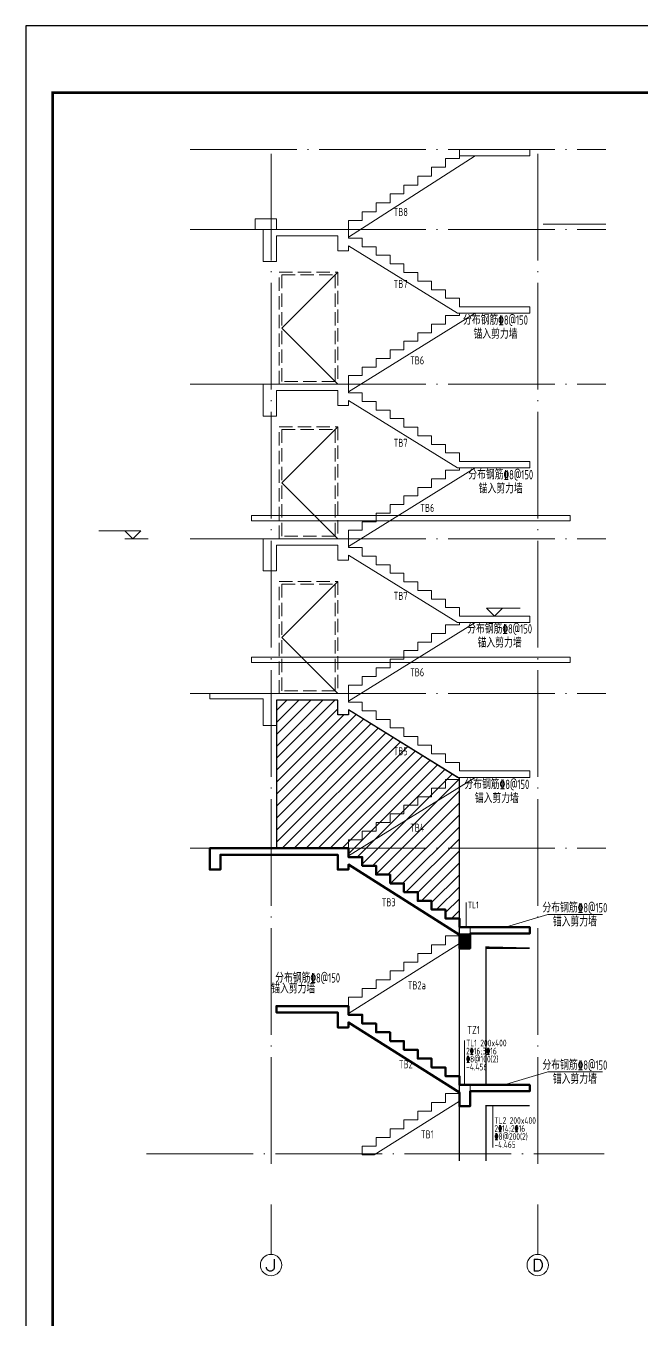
# Model space of a CAD drawing. Extents: x -129922 to 1190196, y -520662 to 139923.
# Drawn here: x 127373 to 138928, y -304383 to -280118 of the extents above; entities that cross this region are included whole.
import ezdxf
from ezdxf.enums import TextEntityAlignment as Align

# ---------------------------------------------------------------- set-up
doc = ezdxf.new("R2010")
doc.units = 0
doc.header["$LTSCALE"] = 1000
doc.header["$MEASUREMENT"] = 0
doc.linetypes.add('DASH', pattern=[0.35, 0.25, -0.1])
doc.linetypes.add('DOTE', pattern=[2.4200000000000004, 2, -0.2, 0.02, -0.2])
for name, color, linetype, lineweight in [('A-大样-结构墙线', 140, 'Continuous', 50), ('A-平面-楼梯电梯、台阶坡道', 2, 'Continuous', 15), ('S-大样-HATCH', 251, 'Continuous', 9), ('S-大样-实线', 2, 'Continuous', 20), ('S-大样-标高', 3, 'Continuous', 20), ('S-板-文字', 7, 'Continuous', 20), ('S-梁-垂直集中标注', 45, 'Continuous', 20), ('S-活动层-引用1', 120, 'Continuous', 20), ('S-活动层-引用2', 120, 'DASH', 20), ('S-轴网-标注', 3, 'Continuous', 20), ('S-轴网-轴线', 1, 'DOTE', 9), ('S-通用-TEXT', 7, 'Continuous', 20), ('S-通用-THIN', 7, 'Continuous', 20)]:
    doc.layers.add(name, color=color, linetype=linetype, lineweight=lineweight)
doc.layers.add('Y-云图图框', color=7, linetype='Continuous')
doc.styles.add('_TCH_AXIS', font='COMPLEX.shx', dxfattribs={"bigfont": 'hztxt.shx'})
doc.styles.add('_YT_Name', font='', dxfattribs={"width": 0.8})
doc.styles.add('_YT_Sign_Text', font='ros.shx', dxfattribs={"width": 0.8, "bigfont": 'hztxt.shx'})
doc.styles.add('COMPLEX', font='COMPLEX')
doc.styles.get("Standard").update_dxf_attribs({"font": 'gbenor.shx', "bigfont": 'gbcbig.shx'})
doc.styles.add('TSSD_Rein', font='tssdeng.shx', dxfattribs={"width": 0.7, "bigfont": 'hztxt.shx'})
doc.styles.get('_YT_Name').set_extended_font_data('SimHei')

# ---------------------------------------------------------------- blocks, each defined once
blk = doc.blocks.new('ECMCTK_A1_竖_单行图名--0')
at = {"color": 4}
blk.add_lwpolyline([(0, 0), (594, 0), (594, 841), (0, 841)], close=True, dxfattribs=at)
at = {"const_width": 1}
blk.add_lwpolyline([(10, 10), (584, 10), (584, 816), (10, 816)], close=True, dxfattribs=at)
at = {"color": 80, "flags": 3}
for tag, height, p in [('YTHQINS', 3, (593.3141200545703, 817.5)), ('ECMCKEY', 3, (440.0921243124531, 590.5706649302933)), ('YTTQINS', 3.75, (595.3510402455662, 11.875)), ('YTFRAME', 3, (375.9724074741314, 4.921755620748058)), ('YTBARCODE_T1', 3, (493.7444679098955, 4.569802464727218))]:
    blk.add_attdef(tag, text='', height=height, dxfattribs=at).set_placement(p, align=Align.MIDDLE_CENTER)
for tag, height, style, width, p in [('设计单位', 5.999999999999999, '_YT_Name', 0.8, (376.7464169530958, 38.60129544185475)), ('证书编号', 4, '_YT_Sign_Text', 0.8, (461.8656915562096, 43.81149042045581)), ('审查批准号', 4, '_YT_Sign_Text', 0.8, (514.0642124165734, 43.81149042045581)), ('工程号', 4, '_YT_Sign_Text', 0.5, (557.0764362394239, 44.12275228826911)), ('建设单位', 4, '_YT_Sign_Text', 0.8, (487.9602946534287, 36.11371279187733)), ('阶段', 4, '_YT_Sign_Text', 0.8, (557.0764362394239, 35.81408429943258)), ('项目号', 4, '_YT_Sign_Text', 0.5, (575.0773099067155, 33.72065001731971)), ('项目名称', 4, '_YT_Sign_Text', 0.8, (487.9602946534287, 28.11371279187733)), ('专业', 4, '_YT_Sign_Text', 0.8, (557.0764362394239, 27.30991628643824)), ('图纸名称', 4.5, '_YT_Name', 0.8, (488.3892103430502, 15.06342029713822)), ('图纸编号', 4, '_YT_Sign_Text', 0.5, (556.9285160316213, 19.36233519530651)), ('出图比例', 4.2, '_YT_Sign_Text', 0.8, (434.8246771789596, 11.78151837794037)), ('日期', 4, '_YT_Sign_Text', 0.5, (556.8795155204716, 12.12894911456533)), ('版本号', 4, '_YT_Sign_Text', 0.8, (575.0773099067155, 13.00177242097561))]:
    blk.add_attdef(tag, text='', height=height, dxfattribs=dict(style=style, width=width)).set_placement(p, align=Align.CENTER)
at = {"style": '_YT_Sign_Text', "width": 0.8, "flags": 3}
for tag, p, height in [('[审定人]', (343.9454760333838, 27.80807278700811), 4.104), ('{审定人}', (358.8700265756743, 26.45148132665476), 6.24), ('[校对人]', (395.2349892163655, 27.82430951000031), 4.104), ('{校对人}', (411.3493342660694, 26.53052129088257), 6.24), ('[审核人]', (344.0124312815092, 19.75554442451114), 4.104), ('{审核人}', (359.9801036885532, 18.43968781662279), 6.24), ('[设计人]', (395.4725264970979, 20.21113623363228), 4.104), ('{设计人}', (411.4798998346289, 18.53905114268498), 6.24), ('[项目负责人]', (343.7775188702284, 12.01214185184024), 4.104), ('{项目负责人}', (361.2800708387625, 10.71902187573432), 6.24), ('[专业负责人]', (395.7409748449176, 11.76811291446589), 4.104), ('{专业负责人}', (411.5792325186196, 10.36075046322785), 6.24)]:
    blk.add_attdef(tag, p, '', height=height, dxfattribs=at)
at = {"color": 80, "flags": 3}
for tag, p in [('YTQRCODE', (304.556034932179, 12.07320315318532)), ('YTBZSIT', (10, 10)), ('EXT_TK_LEFT', (10, 10))]:
    blk.add_attdef(tag, p, '', height=3, dxfattribs=at)
blk = doc.blocks.new('reef')
at = {"layer": 'S-活动层-引用1'}
blk.add_lwpolyline([(401709.7648577914, 178336.7156184008), (402759.7648577914, 177286.7156184008), (401709.7648577914, 176236.7156184008)], dxfattribs=at)
at = {"layer": 'S-活动层-引用2'}
for points in [[(401709.7648577914, 176236.7156184008), (402809.7648577914, 176236.7156184008), (402809.7648577914, 178336.7156184008), (401709.7648577914, 178336.7156184008)], [(401759.7648577914, 176286.7156184008), (402759.7648577914, 176286.7156184008), (402759.7648577914, 178286.7156184008), (401759.7648577914, 178286.7156184008)]]:
    blk.add_lwpolyline(points, close=True, dxfattribs=at)
blk = doc.blocks.new('_AXISO')
blk.add_circle((0, 0), 0.5)
at = {"layer": 'S-板-文字', "style": 'COMPLEX', "width": 1.041666666666667}
blk.add_attdef('A', text='', height=0.56, dxfattribs=at).set_placement((-0.25, -0.28), (0.25, -0.28), align=Align.FIT)

msp = doc.modelspace()

# ---------------------------------------------------------------- hatches: boundary and pattern name
at = {"layer": 'S-大样-HATCH'}
h = msp.add_hatch(dxfattribs=at)
h.set_pattern_fill('ANSI31', color=8, scale=100)
h.set_pattern_definition([(45, (2013889.223521938, -456386.5948558021), (-112.2532015133644, 112.2532015133644), [])])
edge = h.paths.add_edge_path()
edge.add_line((133420.6254554427, -295677.8375587817), (133420.6254554427, -295700.5568082593))
edge.add_line((133420.6254554427, -295700.5568082596), (133680.6254554427, -295700.5568082596))
edge.add_line((133680.6254554427, -295700.5568082596), (133680.6254554427, -295864.4468082595))
edge.add_line((133680.6254554427, -295864.4468082595), (133940.6254554427, -295864.4468082595))
edge.add_line((133940.6254554427, -295864.4468082595), (133940.6254554427, -296028.3368082596))
edge.add_line((133940.6254554427, -296028.3368082596), (134200.6254554427, -296028.3368082596))
edge.add_line((134200.6254554427, -296028.3368082596), (134200.6254554427, -296192.2268082597))
edge.add_line((134200.6254554427, -296192.2268082597), (134270.6254554427, -296192.2268082597))
edge.add_line((134270.6254554427, -296192.2268082597), (134460.6254554427, -296192.2268082597))
edge.add_line((134460.6254554427, -296192.2268082597), (134460.6254554427, -296356.1168082599))
edge.add_line((134460.6254554427, -296356.1168082596), (134720.6254554427, -296356.1168082596))
edge.add_line((134720.6254554427, -296356.1168082596), (134720.6254554427, -296520.0068082595))
edge.add_line((134720.6254554427, -296520.0068082595), (134980.6254554427, -296520.0068082595))
edge.add_line((134980.6254554427, -296520.0068082595), (134980.6254554427, -296683.8968082597))
edge.add_line((134980.6254554427, -296683.8968082597), (135240.6254554427, -296683.8968082597))
edge.add_line((135240.6254554427, -296683.8968082597), (135240.6254554427, -296847.7868082598))
edge.add_line((135240.6254554427, -296847.7868082598), (135500.6254554427, -296847.7868082598))
edge.add_line((135500.6254554427, -296847.7868082598), (135500.6254554427, -294227.847558782))
edge.add_line((135500.6254554427, -294227.847558782), (133420.6254554427, -292938.9675587821))
edge.add_line((133420.6254554427, -292938.9675587818), (133420.6254554427, -293036.6868082623))
edge.add_line((133420.6254554427, -293036.6868082623), (133220.6254554427, -293036.6868082623))
edge.add_line((133220.6254554427, -293036.6868082623), (133220.6254554427, -292756.6868082623))
edge.add_line((133220.6254554427, -292756.6868082623), (132070.6254554427, -292756.6868082623))
edge.add_line((132070.6254554427, -292756.6868082623), (132070.6254554417, -295536.6668082597))
edge.add_line((132070.6254554408, -295536.6668082597), (133420.6254554417, -295536.6668082597))
edge.add_line((133420.6254554427, -295536.6668082597), (133420.6254554427, -295700.5568082596))
h = msp.add_hatch(color=8, dxfattribs=at)
h.dxf.hatch_style = 1
h.paths.add_polyline_path([(135700.6254554427, -297131.6768082597), (135500.6254554427, -297131.6768082597), (135500.6254554427, -297411.6768082611), (135700.6254554427, -297411.6768082611)])

# ---------------------------------------------------------------- linework, layer by layer
at = {"color": 8}
msp.add_lwpolyline([(133420.6254554427, -295677.8375587817), (133420.6254554427, -295700.5568082596), (133680.6254554427, -295700.5568082596), (133680.6254554427, -295864.4468082595), (133940.6254554427, -295864.4468082595), (133940.6254554427, -296028.3368082596), (134200.6254554427, -296028.3368082596), (134200.6254554427, -296192.2268082597), (134270.6254554427, -296192.2268082597), (134460.6254554427, -296192.2268082597), (134460.6254554427, -296356.1168082596), (134720.6254554427, -296356.1168082596), (134720.6254554427, -296520.0068082595), (134980.6254554427, -296520.0068082595), (134980.6254554427, -296683.8968082597), (135240.6254554427, -296683.8968082597), (135240.6254554427, -296847.7868082598), (135500.6254554427, -296847.7868082598), (135500.6254554427, -294227.847558782), (133420.6254554427, -292938.9675587818), (133420.6254554427, -293036.6868082623), (133220.6254554427, -293036.6868082623), (133220.6254554427, -292756.6868082623), (132070.6254554427, -292756.6868082623), (132070.6254554408, -295536.6668082597), (133420.6254554427, -295536.6668082597), (133420.6254554427, -295700.5568082596)], dxfattribs=at)
at = {"layer": 'A-大样-结构墙线'}
msp.add_lwpolyline([(134200.6254554429, -296193.8296659263), (134200.6254554429, -296029.5439516413), (133940.6254554429, -296029.543951641), (133940.6254554429, -295865.258237356), (133680.6254554429, -295865.2582373556), (133680.6254554429, -295700.9725230706), (133420.6254554429, -295700.9725230706), (133420.6254554429, -295536.6868087853), (130820.6254554427, -295536.666808262), (130820.6223782852, -295936.6868087864), (131020.6254554427, -295936.6868087866), (131020.6254554427, -295656.6868087854), (133220.6254554429, -295656.6868087853), (133220.6254554429, -295936.6868087853), (133420.6254554429, -295936.6868087853), (133420.6254554429, -295842.9207729344), (135500.6254554429, -297157.2064872168), (135500.6254554429, -297415.2582373529), (135700.6254554429, -297415.2582373529), (135700.6254554429, -297135.2582373534), (136820.6254554428, -297135.2582373538), (136820.6254554428, -297015.2582373529), (135500.6254554429, -297015.2582373529), (135500.6254554429, -296850.972523068), (135240.6254554429, -296850.9725230676), (135240.6254554429, -296686.6868087826), (134980.6254554429, -296686.6868087823), (134980.6254554429, -296522.4010944973), (134720.6254554429, -296522.4010944969), (134720.6254554429, -296358.115380212), (134460.6254554429, -296358.1153802116), (134460.6254554429, -296193.8296659266), (134200.6254554429, -296193.8296659266)], dxfattribs=at)
at = {"layer": 'A-大样-结构墙线', "elevation": 2.121846530033297e-09}
msp.add_lwpolyline([(134200.6254554429, -299150.9725230788), (134200.6254554429, -298986.6868087938), (133940.6254554429, -298986.6868087935), (133940.6254554429, -298822.4010945085), (133680.6254554429, -298822.4010945081), (133680.6254554429, -298658.1153802231), (133420.6254554429, -298658.1153802231), (133420.6254554429, -298493.8296659378), (132070.6254554416, -298493.8296659372), (132070.6254554416, -298613.8296659373), (133220.6254554429, -298613.8296659378), (133220.6254554429, -298893.8296659378), (133420.6254554429, -298893.8296659378), (133420.6254554429, -298800.063630087), (135500.6254554429, -300114.3493443693), (135500.6254554429, -300372.4010945054), (135700.6254554429, -300372.4010945054), (135700.6254554429, -300092.4010945059), (136820.6254554426, -300092.4010945063), (136820.6254554431, -299972.4010945058), (135500.6254554429, -299972.4010945054), (135500.6254554429, -299808.1153802205), (135240.6254554429, -299808.1153802201), (135240.6254554429, -299643.8296659351), (134980.6254554429, -299643.8296659348), (134980.6254554429, -299479.5439516498), (134720.6254554429, -299479.5439516495), (134720.6254554429, -299315.2582373645), (134460.6254554429, -299315.2582373641), (134460.6254554429, -299150.9725230791), (134200.6254554429, -299150.9725230791)], dxfattribs=at)
at = {"layer": 'A-平面-楼梯电梯、台阶坡道', "elevation": 2.121846530033297e-09}
for points in [[(135500.6254554429, -297179.5439516579), (135240.6254554429, -297179.5439516579), (135240.6254554429, -297343.8296659429), (134980.6254554429, -297343.8296659429), (134980.6254554429, -297508.1153802279), (134720.6254554429, -297508.1153802279), (134720.6254554429, -297672.4010945129), (134460.6254554429, -297672.4010945129), (134460.6254554429, -297836.6868087979), (134200.6254554429, -297836.6868087979), (134200.6254554429, -298000.9725230829), (133940.6254554429, -298000.9725230829), (133940.6254554429, -298165.2582373678), (133680.6254554429, -298165.2582373678), (133680.6254554429, -298329.5439516528), (133420.6254554429, -298329.5439516528), (133420.6254554429, -298493.8296659378), (133420.6254554429, -298635.7779158015), (135500.6254554429, -297321.4922015215)], [(135500.6254554429, -300136.6868087904), (135240.6254554429, -300136.6868087904), (135240.6254554429, -300300.9725230754), (134980.6254554429, -300300.9725230754), (134980.6254554429, -300465.2582373604), (134720.6254554429, -300465.2582373604), (134720.6254554429, -300629.5439516454), (134460.6254554429, -300629.5439516454), (134460.6254554429, -300793.8296659304), (134200.6254554429, -300793.8296659304), (134200.6254554429, -300958.1153802153), (133940.6254554429, -300958.1153802153), (133940.6254554429, -301122.4010945003), (133680.6254554429, -301122.4010945003), (133680.6254554429, -301286.6868087853), (133905.2739900107, -301286.6868087853), (135500.6254554429, -300278.635058654)]]:
    msp.add_lwpolyline(points, dxfattribs=at)
at = {"layer": 'S-大样-实线'}
msp.add_line((131870.6254554408, -295536.6668082648), (130931.5060325301, -295536.6668082622), dxfattribs=at)
for points in [[(135795.7389561346, -282556.6668082625), (133420.6254554315, -284079.2059127316), (133420.6254554427, -283936.6668077367), (133420.6254554427, -283769.9968077366), (133680.6254554427, -283769.9968077366), (133680.6254554427, -283603.3268077364), (133940.6254554427, -283603.3268077364), (133940.6254554427, -283436.6568077365), (134200.6254554427, -283436.6568077365), (134200.6254554427, -283269.9868077366), (134460.6254554427, -283269.9868077366), (134460.6254554427, -283103.3168077364), (134720.6254554427, -283103.3168077364), (134720.6254554427, -282936.6468077363), (134980.6254554427, -282936.6468077363), (134980.6254554427, -282769.9768077363), (135240.6254554427, -282769.9768077363), (135240.6254554427, -282603.3068077364), (135500.6254554427, -282603.3068077364)], [(135500.6254554427, -282556.6668082625), (136820.6254554427, -282556.6668082622), (136820.6254554427, -282436.6668082622), (135500.6254554427, -282436.6668082622), (135500.6254554427, -282603.3068077364)], [(133220.6254554427, -284056.6868077368), (133220.6254554306, -284336.6668077367), (133420.6254554306, -284336.6668077367), (133420.6254554427, -284238.9675582564), (135466.4290891279, -285506.657648345), (135544.0090614295, -285506.657648345), (135601.3712208465, -285506.657648345), (135794.7736088911, -285506.657648345), (136820.6254554427, -285506.6668077367), (136820.6254554427, -285386.6668077367), (135500.6254554417, -285386.6568077365), (135500.6254554417, -285225.5468077366), (135240.6254554417, -285225.5468077366), (135240.6254554417, -285064.4368077368), (134980.6254554417, -285064.4368077368), (134980.6254554417, -284903.3268077367), (134720.6254554417, -284903.3268077367), (134720.6254554417, -284742.2168077365), (134460.6254554417, -284742.2168077365), (134460.6254554417, -284581.1068077367), (134200.6254554417, -284581.1068077367), (134200.6254554417, -284419.9968077368), (133940.6254554417, -284419.9968077368), (133940.6254554417, -284258.8868077367), (133680.6254554417, -284258.8868077367), (133680.6254554417, -284097.7768077366), (133420.6254554306, -284097.7768077366), (133420.6254554417, -283936.6668077367), (132070.6254554427, -283936.6668082622), (132070.7312626241, -283736.6562247553), (131670.6254554445, -283736.6668082622), (131670.6254554445, -283936.6668082622), (131820.6254554445, -283936.6668082622), (131820.6254554427, -284536.6668077367), (132070.6254554417, -284536.6668077391), (132070.6254554417, -284056.6868077368), (133220.6254554427, -284056.6868077836)], [(135794.7736088911, -285506.657648345), (133420.6254554408, -286977.8178289016), (133420.6254554417, -286836.6668082622), (133420.6254554538, -286675.5356971249), (133680.6254554538, -286675.5356971249), (133680.6254554538, -286514.4245860139), (133940.6254554538, -286514.4245860139), (133940.6254554538, -286353.3134749027), (134200.6254554538, -286353.3134749027), (134200.6254554538, -286192.2023637914), (134460.6254554538, -286192.2023637914), (134460.6254554538, -286031.0912526804), (134720.6254554538, -286031.0912526804), (134720.6254554538, -285869.9801415694), (134980.6254554538, -285869.9801415694), (134980.6254554538, -285708.8690304582), (135240.6254554538, -285708.8690304582), (135240.6254554538, -285547.7579193469), (135500.6254554538, -285547.7579193469)], [(135500.6254554296, -285506.657648345), (135500.6254554538, -285547.7579193469)], [(133220.6254554427, -286956.6868077368), (133220.6254554306, -287236.6668077367), (133420.6254554306, -287236.6668077367), (133420.6254554427, -287138.9675582564), (135466.4299197633, -288406.6581630516), (136820.6254554427, -288406.6668077367), (136820.6254554427, -288286.6668077367), (135500.6254554417, -288286.6568077365), (135500.6254554417, -288125.5468077366), (135240.6254554417, -288125.5468077366), (135240.6254554417, -287964.4368077368), (134980.6254554417, -287964.4368077368), (134980.6254554417, -287803.3268077367), (134720.6254554417, -287803.3268077367), (134720.6254554417, -287642.2168077365), (134460.6254554417, -287642.2168077365), (134460.6254554417, -287481.1068077367), (134200.6254554417, -287481.1068077367), (134200.6254554417, -287319.9968077368), (133940.6254554417, -287319.9968077368), (133940.6254554417, -287158.8868077367), (133680.6254554417, -287158.8868077367), (133680.6254554417, -286997.7768077366), (133420.6254554306, -286997.7768077366), (133420.6254554417, -286836.6668077367), (131820.6254554427, -286836.6668077367), (131820.6254554427, -287436.6668077367), (132070.6254554417, -287436.6668077391), (132070.6254554417, -286956.6868077368), (133220.6254554427, -286956.6868077836)], [(135794.7736088911, -288406.657648345), (133420.6254554408, -289877.8178289016), (133420.6254554417, -289736.6668082622), (133420.6254554538, -289575.5356971249), (133680.6254554538, -289575.5356971249), (133680.6254554538, -289414.4245860139), (133940.6254554538, -289414.4245860139), (133940.6254554538, -289253.3134749027), (134200.6254554538, -289253.3134749027), (134200.6254554538, -289092.2023637914), (134460.6254554538, -289092.2023637914), (134460.6254554538, -288931.0912526804), (134720.6254554538, -288931.0912526804), (134720.6254554538, -288769.9801415694), (134980.6254554538, -288769.9801415694), (134980.6254554538, -288608.8690304582), (135240.6254554538, -288608.8690304582), (135240.6254554538, -288447.7579193469), (135500.6254554538, -288447.7579193469), (135500.6257178177, -288406.6583813448)], [(133220.6254554427, -289856.6868077368), (133220.6254554306, -290136.6668077367), (133420.6254554306, -290136.6668077367), (133420.6254554427, -290038.9675582564), (135466.4295251573, -291306.6579185321), (136820.6254554427, -291306.6668077367), (136820.6254554427, -291186.6668077367), (135500.6254554417, -291186.6568077365), (135500.6254554417, -291025.5468077366), (135240.6254554417, -291025.5468077366), (135240.6254554417, -290864.4368077368), (134980.6254554417, -290864.4368077368), (134980.6254554417, -290703.3268077367), (134720.6254554417, -290703.3268077367), (134720.6254554417, -290542.2168077365), (134460.6254554417, -290542.2168077365), (134460.6254554417, -290381.1068077367), (134200.6254554417, -290381.1068077367), (134200.6254554417, -290219.9968077368), (133940.6254554417, -290219.9968077368), (133940.6254554417, -290058.8868077367), (133680.6254554417, -290058.8868077367), (133680.6254554417, -289897.7768077366), (133420.6254554306, -289897.7768077366), (133420.6254554417, -289736.6668077367), (131820.6254554427, -289736.6668077367), (131820.6254554427, -290336.6668077367), (132070.6254554417, -290336.6668077391), (132070.6254554417, -289856.6868077368), (133220.6254554427, -289856.6868077836)], [(135794.7696946755, -291306.6600738207), (133420.6254554408, -292777.8178289016), (133420.6254554417, -292636.6668082622), (133420.6254554538, -292475.5356971249), (133680.6254554538, -292475.5356971249), (133680.6254554538, -292314.4245860139), (133940.6254554538, -292314.4245860139), (133940.6254554538, -292153.3134749027), (134200.6254554538, -292153.3134749027), (134200.6254554538, -291992.2023637914), (134460.6254554538, -291992.2023637914), (134460.6254554538, -291831.0912526804), (134720.6254554538, -291831.0912526804), (134720.6254554538, -291669.9801415694), (134980.6254554538, -291669.9801415694), (134980.6254554538, -291508.8690304582), (135240.6254554538, -291508.8690304582), (135240.6254554538, -291347.7579193469), (135500.6254554538, -291347.7579193469)], [(135500.6254554538, -291347.7579193469), (135500.6257252403, -291306.6581430025)], [(133220.6254554427, -292756.6868077368), (133220.6254554306, -293036.6668077367), (133420.6254554306, -293036.6668077367), (133420.6254554427, -292938.9675582564), (135466.4285753545, -294206.6573305093), (136820.6254554427, -294206.6668077367), (136820.6254554427, -294086.6668077367), (135500.6254554417, -294086.6568077365), (135500.6254554417, -293925.5468077366), (135240.6254554417, -293925.5468077366), (135240.6254554417, -293764.4368077368), (134980.6254554417, -293764.4368077368), (134980.6254554417, -293603.3268077367), (134720.6254554417, -293603.3268077367), (134720.6254554417, -293442.2168077365), (134460.6254554417, -293442.2168077365), (134460.6254554417, -293281.1068077367), (134200.6254554417, -293281.1068077367), (134200.6254554417, -293119.9968077368), (133940.6254554417, -293119.9968077368), (133940.6254554417, -292958.8868077367), (133680.6254554417, -292958.8868077367), (133680.6254554417, -292797.7768077366), (133420.6254554306, -292797.7768077366), (133420.6254554417, -292636.6668077367), (130820.6254554427, -292636.6668082622), (130820.6254554427, -292736.6668077367), (131820.6254554427, -292736.6868077368), (131820.6254554427, -293236.6668077367), (132070.6254554417, -293236.6668077391), (132070.6254554417, -292756.6868077368), (133220.6254554427, -292756.6868077836)], [(135794.7704135234, -294206.6596283806), (133420.6254554408, -295677.8178289016), (133420.6254554417, -295536.6668082622), (133420.6254554538, -295375.5356971249), (133680.6254554538, -295375.5356971249), (133680.6254554538, -295214.4245860139), (133940.6254554538, -295214.4245860139), (133940.6254554538, -295053.3134749027), (134200.6254554538, -295053.3134749027), (134200.6254554538, -294892.2023637914), (134460.6254554538, -294892.2023637914), (134460.6254554538, -294731.0912526804), (134720.6254554538, -294731.0912526804), (134720.6254554538, -294569.9801415694), (134980.6254554538, -294569.9801415694), (134980.6254554538, -294408.8690304582), (135240.6254554538, -294408.8690304582), (135240.6254554538, -294247.7579193469), (135500.6254554538, -294247.7579193469)], [(135500.6254554538, -294247.7579193469), (135500.625743091, -294206.657569835)]]:
    msp.add_lwpolyline(points, dxfattribs=at)
at = {"layer": 'S-大样-实线', "ltscale": 0.2, "const_width": 30}
msp.add_lwpolyline([(136820.6254554315, -297011.6768082692), (135500.6254554427, -297011.6768082597), (135500.6254554427, -301396.6668082622)], dxfattribs=at)
at = {"layer": 'S-大样-实线', "ltscale": 0.2}
for points in [[(136820.6254554287, -297411.6768082706, 30, 30, 0), (136000.6254554371, -297411.6768082646, 30, 30, 0), (136000.6254554408, -299972.3810939825, 30, 30, 0), (136820.6254554427, -299972.3810939827, 0, 0, 0)], [(136000.6254554417, -301396.6668082622, 30, 30, 0), (136000.6254554408, -300361.6968082543, 30, 30, 0), (136820.6254554073, -300361.6968082627, 0, 0, 0)]]:
    msp.add_lwpolyline(points, format="xyseb", dxfattribs=at)
at = {"layer": 'S-大样-实线', "elevation": 2.121846530033297e-09}
msp.add_lwpolyline([(135500.6254554427, -299972.3810939824), (135700.6254554427, -299972.3810939824), (135700.6254554427, -300372.3810939824), (135500.6254554427, -300372.3810939824)], close=True, dxfattribs=at)
at = {"layer": 'S-大样-标高', "color": 6}
for p, q in [((129527.918825792, -289586.6668082622), (128740.6675310743, -289586.6668082622)), ((129377.918825792, -289736.6668082622), (129227.918825792, -289586.6668082622)), ((129377.918825792, -289736.6668082622), (129527.918825792, -289586.6668082622)), ((129667.0149756391, -289736.6668082622), (129227.918825792, -289736.6668082622))]:
    msp.add_line(p, q, dxfattribs=at)
at = {"layer": 'S-大样-标高'}
for p, q in [((136160.0384065591, -291186.6645662545), (136010.0384065591, -291036.6645662545)), ((136010.0384065591, -291036.6645662545), (136641.8604684677, -291036.6645662545)), ((136160.0384065591, -291186.6645662545), (136310.0384065591, -291036.6645662545))]:
    msp.add_line(p, q, dxfattribs=at)
at = {"layer": 'S-大样-标高', "ltscale": 0.5, "elevation": 3.608874976634979e-09}
msp.add_lwpolyline([(137070.6254554436, -283836.6668082622), (138247.167495909, -283836.6668082622)], dxfattribs=at)
at = {"layer": 'S-梁-垂直集中标注'}
for p, q in [((135628.5349766592, -297011.6768082597), (135628.5349766592, -296550.3157286062)), ((135595.6199319184, -299961.6968082548), (135595.6199319184, -299140.0488209659)), ((136127.3963533732, -300361.696808259), (136127.3963533732, -301143.4544280265))]:
    msp.add_line(p, q, dxfattribs=at)
at = {"layer": 'S-轴网-标注'}
for p, q in [((131970.6254554427, -302214.2163576796), (131970.6254554427, -303150.742296685)), ((136970.6254554427, -302214.2163576796), (136970.6254554427, -303150.742296685))]:
    msp.add_line(p, q, dxfattribs=at)
at = {"layer": 'S-轴网-轴线'}
for p, q in [((130452.5239187478, -282436.6668082622), (138247.167495909, -282436.6668082622)), ((131970.6254554427, -301454.7011427991), (131970.6254554427, -282436.6668082625)), ((136970.6254554427, -301454.7011427991), (136970.6254554427, -282436.6668082625)), ((130452.5239187478, -283936.6668082622), (138247.167495909, -283936.6668082622)), ((130452.5239187478, -286836.6668082622), (138247.167495909, -286836.6668082622)), ((130452.5239187478, -289736.6668082622), (138247.167495909, -289736.6668082622)), ((130452.5239187478, -292636.6668082622), (138247.167495909, -292636.6668082622)), ((130452.5239187478, -295536.6668082622), (138247.167495909, -295536.6668082622)), ((129634.5378990377, -301266.6668082622), (138214.6904193078, -301266.6668082622))]:
    msp.add_line(p, q, dxfattribs=at)
at = {"layer": 'S-通用-TEXT'}
for points in [[(138183.6513718272, -296779.1110229488), (137158.4703981419, -296779.1110229488), (136384.838241428, -297011.6768082622)], [(138183.6513718058, -299729.1310229416), (137158.4703981204, -299729.1310229416), (136384.8382414066, -299961.6968082548)]]:
    msp.add_lwpolyline(points, dxfattribs=at)
msp.add_lwpolyline([(135500.6254554427, -297011.6768082597), (135700.6254554427, -297011.6768082597), (135700.6254554427, -297411.6768082597), (135500.6254554427, -297411.6768082597)], close=True, dxfattribs=at)
at = {"layer": 'S-通用-THIN'}
for points in [[(131605.1922815198, -289296.7203225968), (137576.5859230001, -289296.7203225968), (137576.5859230001, -289396.7203225968), (131605.1922815198, -289396.7203225968)], [(131605.1922815198, -291953.4357775459), (137576.5859230001, -291953.4357775459), (137576.5859230001, -292053.4357775459), (131605.1922815198, -292053.4357775459)]]:
    msp.add_lwpolyline(points, close=True, dxfattribs=at)

# ---------------------------------------------------------------- block references
at = {"xscale": -1}
for p in [(534930.3903132341, -463073.4224266631), (534930.3903132341, -465973.4024266631), (534930.3903132341, -468873.4024266631)]:
    msp.add_blockref('reef', p, dxfattribs=at)
at = {"layer": 'S-轴网-标注'}
ref = msp.add_blockref('_AXISO', (131970.6254554427, -303350.742296685), dxfattribs=dict(at, xscale=400, yscale=400, zscale=400))
ref.add_attrib('A', 'J', dxfattribs={"height": 226.2741699796952, "style": '_TCH_AXIS', "width": 1.909090909090249}).set_placement((131857.4883704529, -303463.8793816748), (132083.7625404325, -303463.8793816748), align=Align.FIT)
ref = msp.add_blockref('_AXISO', (136970.6254554427, -303350.742296685), dxfattribs=dict(at, xscale=400, yscale=400, zscale=400))
ref.add_attrib('A', 'D', dxfattribs={"height": 226.2741699796952, "style": '_TCH_AXIS', "width": 1.235294117646632}).set_placement((136857.4883704529, -303463.8793816748), (137083.7625404325, -303463.8793816748), align=Align.FIT)
at = {"layer": 'Y-云图图框', "xscale": 50, "yscale": 50, "zscale": 50}
msp.add_blockref('ECMCTK_A1_竖_单行图名--0', (127373.0607567065, -322168.3372953609), dxfattribs=at)

# ---------------------------------------------------------------- texts
at = {"layer": 'S-梁-垂直集中标注', "style": 'TSSD_Rein', "width": 0.7}
for s, p in [('TL1', (135659.7849766592, -296660.892651683)), ('TL1 200x400', (135626.8699319184, -299250.6257440429)), ('2\x8416;3\x8416', (135626.8699319184, -299400.6257440429)), ('\x848@100(2)', (135626.8699319184, -299550.6257440429)), ('-4.456', (135626.8699319184, -299700.6257440429)), ('TL2 200x400', (136158.6463533722, -300703.0698126417)), ('2\x8414;2\x8416', (136158.6463533722, -300853.0698126417)), ('\x848@200(2)', (136158.6463533722, -301003.0698126417)), ('-4.465', (136158.6463533722, -301153.0698126417))]:
    msp.add_text(s, height=125, dxfattribs=at).set_placement(p)
at = {"layer": 'S-通用-TEXT', "style": 'TSSD_Rein', "width": 0.7}
for s, p in [('TB8', (134267.673392726, -283682.211714464)), ('TB7', (134267.673392726, -285031.2774464148)), ('TB6', (134576.2798980883, -286464.4957662018)), ('TB7', (134267.673392726, -288010.1959112647)), ('TB6', (134768.0726861729, -289229.7449953221)), ('TB7', (134267.673392726, -290878.8987917281)), ('TB6', (134576.2798980883, -292312.117111515)), ('TB5', (134267.673392726, -293792.4224721221)), ('TB4', (134576.2798980883, -295225.6407919091)), ('TB3', (134044.3171178334, -296623.6870040377)), ('TB2a', (134532.8307611084, -298180.002182185)), ('TZ1', (135650.39651479, -299018.290869538)), ('TB2', (134366.1474452082, -299661.5289583362)), ('TB1', (134779.4672759546, -300975.2664569626))]:
    msp.add_text(s, height=150, dxfattribs=at).set_placement(p)
for s, p in [('分布钢筋\x848@150', (136178.5021577048, -285633.281647213)), ('锚入剪力墙', (136178.5021577048, -285895.781647213)), ('分布钢筋\x848@150', (136276.4454555137, -288532.5495658449)), ('锚入剪力墙', (136276.4454555137, -288795.0495658449)), ('分布钢筋\x848@150', (136255.5280887297, -291422.6524102909)), ('锚入剪力墙', (136255.5280887297, -291685.1524102909)), ('分布钢筋\x848@150', (136203.8714880085, -294337.3610062387)), ('锚入剪力墙', (136203.8714880085, -294599.8610062387)), ('分布钢筋\x848@150', (137666.7943207136, -296651.5679439888)), ('锚入剪力墙', (137666.7943207136, -296914.0679439888)), ('分布钢筋\x848@150', (132656.0241782999, -297966.6735522423)), ('锚入剪力墙', (132385.8788077951, -298168.9636733013)), ('分布钢筋\x848@150', (137666.7943206922, -299601.5879439816)), ('锚入剪力墙', (137666.7943206922, -299864.0879439816))]:
    msp.add_text(s, height=175, dxfattribs=at).set_placement(p, align=Align.MIDDLE_CENTER)

doc.saveas('drawing.dxf')
